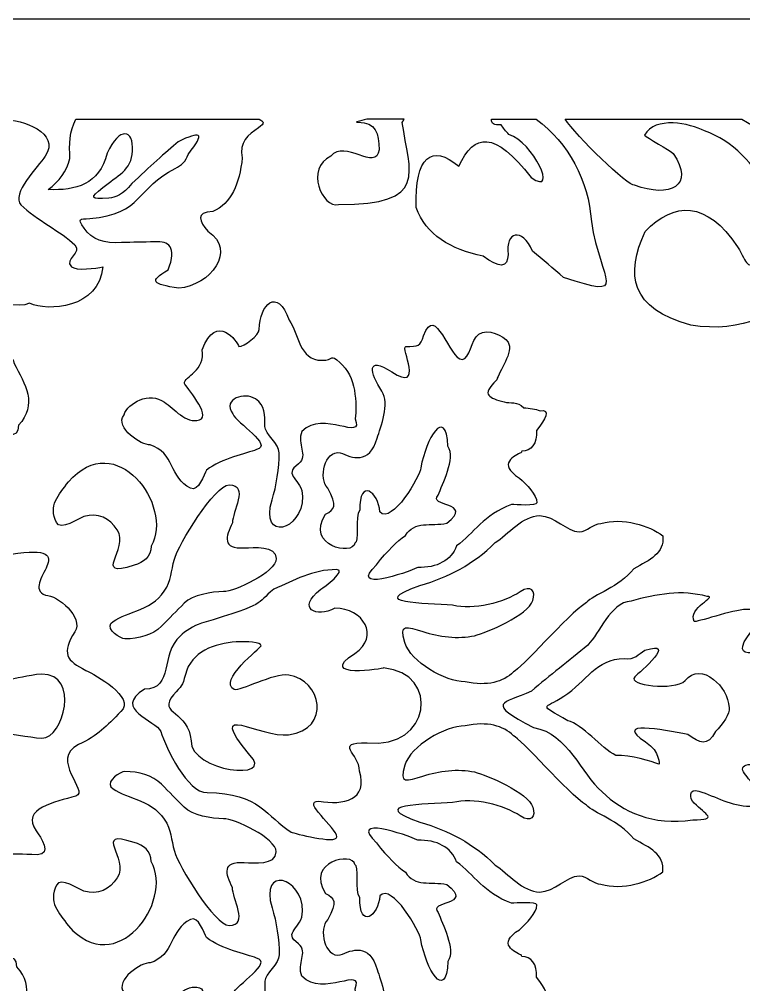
# Model space of a CAD drawing. Header units: centimetres. Extents: x -16.1 to -1.5, y -3 to 9.
# Drawn here: x -13.354 to -11.02, y 5.889 to 9.001 of the extents above; entities that cross this region are included whole.
import ezdxf

# ---------------------------------------------------------------- set-up
doc = ezdxf.new("R2010")
doc.units = ezdxf.units.CM
doc.header["$MEASUREMENT"] = 0
doc.layers.add('layer 1', color=7, linetype='Continuous')

msp = doc.modelspace()

# ---------------------------------------------------------------- linework, layer by layer
at = {"layer": 'layer 1', "color": 250}
for points, knots in [([(-16.12548, 8.7486), (-16.12548, 8.7486), (-16.12548, 9.00077), (-16.12548, 9.00077), (-16.12548, 9.00077), (-16.12548, 9.00077), (-8.94455, 9.00077), (-8.94455, 9.00077), (-8.94455, 9.00077), (-8.94455, 9.00077), (-8.94455, -3.03333), (-8.94455, -3.03333), (-8.94455, -3.03333), (-8.94455, -3.03333), (-16.12548, -3.03333), (-16.12548, -3.03333), (-16.12548, -3.03333), (-16.12548, -3.03333), (-16.12548, 8.7486), (-16.12548, 8.7486)], [0, 0, 0, 0, 0.1666667, 0.1666667, 0.1666667, 0.1666667, 0.3333333, 0.3333333, 0.3333333, 0.3333333, 0.5, 0.5, 0.5, 0.5, 0.6666667, 0.6666667, 0.6666667, 0.6666667, 1, 1, 1, 1]), ([(-11.59547, 8.67889), (-11.56262, 8.62798), (-11.39117, 8.46104), (-11.37156, 8.46609), (-11.37156, 8.46609), (-11.25791, 8.42324), (-11.17491, 8.46488), (-11.24755, 8.56863), (-11.24755, 8.56863), (-11.25739, 8.57802), (-11.3325, 8.61993), (-11.34, 8.62784), (-11.34, 8.62784), (-11.30425, 8.68905), (-11.19401, 8.66565), (-11.14595, 8.64097), (-11.14595, 8.64097), (-11.05241, 8.60816), (-10.98878, 8.53416), (-10.93517, 8.44634), (-10.93517, 8.44634), (-10.874, 8.34543), (-10.88002, 8.27554), (-10.95282, 8.22966), (-10.95282, 8.22966), (-11.01837, 8.18835), (-11.00448, 8.21455), (-11.03962, 8.26748), (-11.03962, 8.26748), (-11.13883, 8.41696), (-11.24446, 8.41338), (-11.33732, 8.31687), (-11.33732, 8.31687), (-11.40138, 8.1784), (-11.38464, 8.0669), (-11.1901, 8.01475), (-11.1901, 8.01475), (-11.02554, 7.98958), (-10.90106, 8.04473), (-10.81309, 8.17301), (-10.81309, 8.17301), (-10.70846, 8.40253), (-10.82093, 8.56627), (-11.0261, 8.67889), (-11.0261, 8.67889), (-11.0261, 8.67889), (-11.59547, 8.67889), (-11.59547, 8.67889)], [0, 0, 0, 0, 0.0769231, 0.0769231, 0.0769231, 0.0769231, 0.1538462, 0.1538462, 0.1538462, 0.1538462, 0.2307692, 0.2307692, 0.2307692, 0.2307692, 0.3076923, 0.3076923, 0.3076923, 0.3076923, 0.3846154, 0.3846154, 0.3846154, 0.3846154, 0.4615385, 0.4615385, 0.4615385, 0.4615385, 0.5384615, 0.5384615, 0.5384615, 0.5384615, 0.6153846, 0.6153846, 0.6153846, 0.6153846, 0.6923077, 0.6923077, 0.6923077, 0.6923077, 0.7692308, 0.7692308, 0.7692308, 0.7692308, 0.8461538, 0.8461538, 0.8461538, 0.8461538, 1, 1, 1, 1]), ([(-13.08563, 8.20346), (-13.10525, 8.19784), (-13.17253, 8.18942), (-13.18654, 8.20346), (-13.18654, 8.20346), (-13.21177, 8.22873), (-13.1501, 8.24839), (-13.17533, 8.27365), (-13.17533, 8.27365), (-13.21737, 8.31576), (-13.30146, 8.35507), (-13.34911, 8.4028), (-13.34911, 8.4028), (-13.38275, 8.43649), (-13.29305, 8.52634), (-13.27063, 8.56003), (-13.27063, 8.56003), (-13.22018, 8.63583), (-13.34631, 8.67795), (-13.40517, 8.67795), (-13.40517, 8.67795), (-13.47967, 8.67196), (-13.46329, 8.60102), (-13.56214, 8.61899), (-13.56214, 8.61899), (-13.64904, 8.60574), (-13.61819, 8.47452), (-13.70789, 8.57687), (-13.70789, 8.57687), (-13.79236, 8.64613), (-13.78556, 8.58405), (-13.82842, 8.52914), (-13.82842, 8.52914), (-13.91812, 8.4393), (-14.10311, 8.48703), (-14.1928, 8.3298), (-14.1928, 8.3298), (-14.20962, 8.27365), (-14.24046, 8.23434), (-14.24046, 8.16977), (-14.24046, 8.16977), (-14.27246, 8.08506), (-14.21974, 8.11536), (-14.14737, 8.18134), (-14.14737, 8.18134), (-14.04967, 8.29322), (-13.8283, 8.39758), (-13.65744, 8.38315), (-13.65744, 8.38315), (-13.60699, 8.3663), (-13.47244, 8.33823), (-13.5229, 8.32138), (-13.5229, 8.32138), (-13.4948, 8.27567), (-13.66205, 8.28597), (-13.77516, 8.26523), (-13.77516, 8.26523), (-13.97418, 8.20065), (-14.17038, 8.13607), (-14.24326, 7.91147), (-14.24326, 7.91147), (-14.34105, 7.80923), (-14.15752, 7.85114), (-14.11432, 7.75143), (-14.11432, 7.75143), (-14.07903, 7.71283), (-14.04117, 7.59071), (-14.04145, 7.54647), (-14.04145, 7.54647), (-14.01819, 7.52057), (-13.98837, 7.65962), (-13.9041, 7.64474), (-13.9041, 7.64474), (-13.86206, 7.64474), (-13.86486, 7.5942), (-13.84244, 7.58859), (-13.84244, 7.58859), (-13.85037, 7.60848), (-13.67286, 7.61737), (-13.75554, 7.5549), (-13.75554, 7.5549), (-13.82562, 7.5212), (-13.74153, 7.46224), (-13.68547, 7.49874), (-13.68547, 7.49874), (-13.63235, 7.5212), (-13.62915, 7.61666), (-13.67706, 7.65036), (-13.67706, 7.65036), (-13.71476, 7.79508), (-13.52959, 7.68296), (-13.54532, 7.6672), (-13.54532, 7.6672), (-13.54532, 7.62789), (-13.5257, 7.58859), (-13.47805, 7.58859), (-13.47805, 7.58859), (-13.40237, 7.58859), (-13.47244, 7.64474), (-13.43881, 7.66158), (-13.43881, 7.66158), (-13.40798, 7.67563), (-13.35472, 7.63913), (-13.35752, 7.69247), (-13.35752, 7.69247), (-13.29404, 7.75892), (-13.33589, 7.82537), (-13.37154, 7.89181), (-13.37154, 7.89181), (-13.37546, 7.93617), (-13.45637, 7.88582), (-13.46964, 7.86093), (-13.46964, 7.86093), (-13.68573, 7.86093), (-13.50594, 7.90866), (-13.53131, 8.03781), (-13.53131, 8.03781), (-13.54532, 8.08554), (-13.57335, 8.108), (-13.60979, 8.12484), (-13.60979, 8.12484), (-13.68827, 8.16416), (-13.74713, 8.22873), (-13.6154, 8.22873), (-13.6154, 8.22873), (-13.61706, 8.19218), (-13.39423, 8.04617), (-13.32108, 8.08554), (-13.32108, 8.08554), (-13.26454, 8.05845), (-13.09584, 8.06791), (-13.08563, 8.20346)], [0, 0, 0, 0, 0.0294118, 0.0294118, 0.0294118, 0.0294118, 0.0588235, 0.0588235, 0.0588235, 0.0588235, 0.0882353, 0.0882353, 0.0882353, 0.0882353, 0.1176471, 0.1176471, 0.1176471, 0.1176471, 0.1470588, 0.1470588, 0.1470588, 0.1470588, 0.1764706, 0.1764706, 0.1764706, 0.1764706, 0.2058824, 0.2058824, 0.2058824, 0.2058824, 0.2352941, 0.2352941, 0.2352941, 0.2352941, 0.2647059, 0.2647059, 0.2647059, 0.2647059, 0.2941176, 0.2941176, 0.2941176, 0.2941176, 0.3235294, 0.3235294, 0.3235294, 0.3235294, 0.3529412, 0.3529412, 0.3529412, 0.3529412, 0.3823529, 0.3823529, 0.3823529, 0.3823529, 0.4117647, 0.4117647, 0.4117647, 0.4117647, 0.4411765, 0.4411765, 0.4411765, 0.4411765, 0.4705882, 0.4705882, 0.4705882, 0.4705882, 0.5, 0.5, 0.5, 0.5, 0.5294118, 0.5294118, 0.5294118, 0.5294118, 0.5588235, 0.5588235, 0.5588235, 0.5588235, 0.5882353, 0.5882353, 0.5882353, 0.5882353, 0.6176471, 0.6176471, 0.6176471, 0.6176471, 0.6470588, 0.6470588, 0.6470588, 0.6470588, 0.6764706, 0.6764706, 0.6764706, 0.6764706, 0.7058824, 0.7058824, 0.7058824, 0.7058824, 0.7352941, 0.7352941, 0.7352941, 0.7352941, 0.7647059, 0.7647059, 0.7647059, 0.7647059, 0.7941176, 0.7941176, 0.7941176, 0.7941176, 0.8235294, 0.8235294, 0.8235294, 0.8235294, 0.8529412, 0.8529412, 0.8529412, 0.8529412, 0.8823529, 0.8823529, 0.8823529, 0.8823529, 0.9117647, 0.9117647, 0.9117647, 0.9117647, 0.9411765, 0.9411765, 0.9411765, 0.9411765, 1, 1, 1, 1]), ([(-13.17181, 8.67889), (-13.19315, 8.64046), (-13.19417, 8.59668), (-13.19115, 8.55184), (-13.19115, 8.55184), (-13.20089, 8.51159), (-13.22606, 8.47905), (-13.26179, 8.45181), (-13.26179, 8.45181), (-13.17122, 8.4485), (-13.09732, 8.468), (-13.07179, 8.56892), (-13.07179, 8.56892), (-13.03069, 8.65676), (-12.98611, 8.64617), (-12.98928, 8.57672), (-12.98928, 8.57672), (-12.99215, 8.51354), (-13.03953, 8.49664), (-13.08557, 8.45867), (-13.08557, 8.45867), (-13.1268, 8.42466), (-13.12817, 8.4205), (-13.06602, 8.42436), (-13.06602, 8.42436), (-13.04432, 8.42571), (-13.02046, 8.43582), (-12.99141, 8.47132), (-12.99141, 8.47132), (-12.93586, 8.52449), (-12.88275, 8.57243), (-12.84211, 8.60632), (-12.84211, 8.60632), (-12.77299, 8.63969), (-12.75106, 8.64018), (-12.81054, 8.5653), (-12.81054, 8.5653), (-12.81746, 8.54394), (-12.83198, 8.52942), (-12.85173, 8.51983), (-12.85173, 8.51983), (-12.97664, 8.45915), (-12.95539, 8.37301), (-13.12759, 8.35844), (-13.12759, 8.35844), (-13.16036, 8.35567), (-13.16847, 8.36216), (-13.14561, 8.32718), (-13.14561, 8.32718), (-13.12146, 8.2902), (-13.07983, 8.27697), (-13.02551, 8.28101), (-13.02551, 8.28101), (-12.98978, 8.28183), (-12.95406, 8.28264), (-12.91833, 8.28345), (-12.91833, 8.28345), (-12.87114, 8.28748), (-12.84721, 8.26713), (-12.87449, 8.19317), (-12.87449, 8.19317), (-12.93757, 8.1561), (-12.92619, 8.14741), (-12.84038, 8.13405), (-12.84038, 8.13405), (-12.73987, 8.14232), (-12.65112, 8.2562), (-12.74665, 8.31761), (-12.74665, 8.31761), (-12.77363, 8.35024), (-12.78872, 8.37905), (-12.73077, 8.38105), (-12.73077, 8.38105), (-12.6708, 8.40667), (-12.64497, 8.47104), (-12.63577, 8.55428), (-12.63577, 8.55428), (-12.64687, 8.60383), (-12.61667, 8.62854), (-12.58349, 8.65147), (-12.58349, 8.65147), (-12.56228, 8.66614), (-12.56603, 8.6704), (-12.58164, 8.67889), (-12.58164, 8.67889), (-12.58164, 8.67889), (-13.17181, 8.67889), (-13.17181, 8.67889)], [0, 0, 0, 0, 0.0434783, 0.0434783, 0.0434783, 0.0434783, 0.0869565, 0.0869565, 0.0869565, 0.0869565, 0.1304348, 0.1304348, 0.1304348, 0.1304348, 0.173913, 0.173913, 0.173913, 0.173913, 0.2173913, 0.2173913, 0.2173913, 0.2173913, 0.2608696, 0.2608696, 0.2608696, 0.2608696, 0.3043478, 0.3043478, 0.3043478, 0.3043478, 0.3478261, 0.3478261, 0.3478261, 0.3478261, 0.3913043, 0.3913043, 0.3913043, 0.3913043, 0.4347826, 0.4347826, 0.4347826, 0.4347826, 0.4782609, 0.4782609, 0.4782609, 0.4782609, 0.5217391, 0.5217391, 0.5217391, 0.5217391, 0.5652174, 0.5652174, 0.5652174, 0.5652174, 0.6086957, 0.6086957, 0.6086957, 0.6086957, 0.6521739, 0.6521739, 0.6521739, 0.6521739, 0.6956522, 0.6956522, 0.6956522, 0.6956522, 0.7391304, 0.7391304, 0.7391304, 0.7391304, 0.7826087, 0.7826087, 0.7826087, 0.7826087, 0.826087, 0.826087, 0.826087, 0.826087, 0.8695652, 0.8695652, 0.8695652, 0.8695652, 0.9130435, 0.9130435, 0.9130435, 0.9130435, 1, 1, 1, 1]), ([(-12.11399, 8.67889), (-12.11601, 8.67538), (-12.11813, 8.67192), (-12.12038, 8.6685), (-12.12038, 8.6685), (-12.09692, 8.50576), (-12.0316, 8.40349), (-12.32554, 8.40356), (-12.32554, 8.40356), (-12.37806, 8.39099), (-12.43364, 8.52153), (-12.35027, 8.55926), (-12.35027, 8.55926), (-12.30649, 8.61503), (-12.20384, 8.50827), (-12.19483, 8.5805), (-12.19483, 8.5805), (-12.19483, 8.63357), (-12.20543, 8.66896), (-12.26195, 8.66896), (-12.26195, 8.66896), (-12.27686, 8.66896), (-12.25831, 8.67127), (-12.23457, 8.67889), (-12.23457, 8.67889), (-12.23457, 8.67889), (-12.11399, 8.67889), (-12.11399, 8.67889)], [0, 0, 0, 0, 0.125, 0.125, 0.125, 0.125, 0.25, 0.25, 0.25, 0.25, 0.375, 0.375, 0.375, 0.375, 0.5, 0.5, 0.5, 0.5, 0.625, 0.625, 0.625, 0.625, 0.75, 0.75, 0.75, 0.75, 1, 1, 1, 1]), ([(-11.83216, 8.67889), (-11.83439, 8.66474), (-11.82417, 8.65864), (-11.80148, 8.6606), (-11.80148, 8.6606), (-11.79514, 8.65138), (-11.7868, 8.64085), (-11.77641, 8.62902), (-11.77641, 8.62902), (-11.69981, 8.60809), (-11.61401, 8.42831), (-11.70422, 8.49063), (-11.70422, 8.49063), (-11.82504, 8.64279), (-11.88721, 8.63467), (-11.93759, 8.52701), (-11.93759, 8.52701), (-12.02471, 8.59991), (-12.08087, 8.55909), (-12.07513, 8.39463), (-12.07513, 8.39463), (-12.04363, 8.30543), (-11.96495, 8.25938), (-11.8598, 8.23754), (-11.8598, 8.23754), (-11.80721, 8.1975), (-11.78024, 8.19917), (-11.7789, 8.24252), (-11.7789, 8.24252), (-11.78833, 8.31749), (-11.73399, 8.33036), (-11.70048, 8.25375), (-11.70048, 8.25375), (-11.66646, 8.22549), (-11.63405, 8.19722), (-11.60003, 8.16896), (-11.60003, 8.16896), (-11.38371, 8.09723), (-11.48089, 8.15114), (-11.5107, 8.34917), (-11.5107, 8.34917), (-11.51982, 8.4817), (-11.58398, 8.60113), (-11.68819, 8.67889), (-11.68819, 8.67889), (-11.68819, 8.67889), (-11.83216, 8.67889), (-11.83216, 8.67889)], [0, 0, 0, 0, 0.0769231, 0.0769231, 0.0769231, 0.0769231, 0.1538462, 0.1538462, 0.1538462, 0.1538462, 0.2307692, 0.2307692, 0.2307692, 0.2307692, 0.3076923, 0.3076923, 0.3076923, 0.3076923, 0.3846154, 0.3846154, 0.3846154, 0.3846154, 0.4615385, 0.4615385, 0.4615385, 0.4615385, 0.5384615, 0.5384615, 0.5384615, 0.5384615, 0.6153846, 0.6153846, 0.6153846, 0.6153846, 0.6923077, 0.6923077, 0.6923077, 0.6923077, 0.7692308, 0.7692308, 0.7692308, 0.7692308, 0.8461538, 0.8461538, 0.8461538, 0.8461538, 1, 1, 1, 1]), ([(-12.44339, 7.67235), (-12.37424, 7.74237), (-12.24331, 7.6376), (-12.27184, 7.71323), (-12.27184, 7.71323), (-12.26666, 7.75849), (-12.26768, 7.85215), (-12.32188, 7.89454), (-12.32188, 7.89454), (-12.35225, 7.92476), (-12.33975, 7.90165), (-12.37906, 7.90165), (-12.37906, 7.90165), (-12.45233, 7.90165), (-12.45411, 7.98698), (-12.48449, 8.03142), (-12.48449, 8.03142), (-12.52201, 8.13829), (-12.58099, 8.08206), (-12.58099, 8.0012), (-12.58099, 8.0012), (-12.58099, 7.98165), (-12.63103, 7.9461), (-12.64711, 7.9461), (-12.64711, 7.9461), (-12.65086, 7.95969), (-12.71825, 8.05956), (-12.76505, 7.93543), (-12.76505, 7.93543), (-12.75242, 7.86817), (-12.82455, 7.84899), (-12.82224, 7.827), (-12.82224, 7.827), (-12.82045, 7.81988), (-12.73289, 7.72212), (-12.77399, 7.70967), (-12.77399, 7.70967), (-12.81688, 7.69545), (-12.85619, 7.747), (-12.88657, 7.76656), (-12.88657, 7.76656), (-12.93482, 7.80166), (-13.0051, 7.76463), (-13.01702, 7.72567), (-13.01702, 7.72567), (-13.04935, 7.68415), (-12.95796, 7.62568), (-12.93303, 7.62968), (-12.93303, 7.62968), (-12.8544, 7.60479), (-12.87048, 7.52302), (-12.80258, 7.48925), (-12.80258, 7.48925), (-12.77578, 7.4768), (-12.75969, 7.53369), (-12.75076, 7.54791), (-12.75076, 7.54791), (-12.70286, 7.58525), (-12.62161, 7.60125), (-12.58993, 7.61369), (-12.58993, 7.61369), (-12.53456, 7.62907), (-12.65428, 7.69899), (-12.66677, 7.72923), (-12.66677, 7.72923), (-12.70072, 7.779), (-12.62745, 7.80033), (-12.5935, 7.77722), (-12.5935, 7.77722), (-12.56133, 7.75589), (-12.56312, 7.72567), (-12.56312, 7.68835), (-12.56312, 7.68835), (-12.56312, 7.66523), (-12.51666, 7.63146), (-12.51666, 7.60302), (-12.51666, 7.60302), (-12.51666, 7.5568), (-12.52559, 7.49459), (-12.53989, 7.45192), (-12.53989, 7.45192), (-12.58099, 7.3156), (-12.4416, 7.35058), (-12.4416, 7.46259), (-12.4416, 7.46259), (-12.4416, 7.51947), (-12.50951, 7.53014), (-12.45411, 7.56747), (-12.45411, 7.56747), (-12.42198, 7.5977), (-12.46192, 7.6303), (-12.44339, 7.67235)], [0, 0, 0, 0, 0.0416667, 0.0416667, 0.0416667, 0.0416667, 0.0833333, 0.0833333, 0.0833333, 0.0833333, 0.125, 0.125, 0.125, 0.125, 0.1666667, 0.1666667, 0.1666667, 0.1666667, 0.2083333, 0.2083333, 0.2083333, 0.2083333, 0.25, 0.25, 0.25, 0.25, 0.2916667, 0.2916667, 0.2916667, 0.2916667, 0.3333333, 0.3333333, 0.3333333, 0.3333333, 0.375, 0.375, 0.375, 0.375, 0.4166667, 0.4166667, 0.4166667, 0.4166667, 0.4583333, 0.4583333, 0.4583333, 0.4583333, 0.5, 0.5, 0.5, 0.5, 0.5416667, 0.5416667, 0.5416667, 0.5416667, 0.5833333, 0.5833333, 0.5833333, 0.5833333, 0.625, 0.625, 0.625, 0.625, 0.6666667, 0.6666667, 0.6666667, 0.6666667, 0.7083333, 0.7083333, 0.7083333, 0.7083333, 0.75, 0.75, 0.75, 0.75, 0.7916667, 0.7916667, 0.7916667, 0.7916667, 0.8333333, 0.8333333, 0.8333333, 0.8333333, 0.875, 0.875, 0.875, 0.875, 0.9166667, 0.9166667, 0.9166667, 0.9166667, 1, 1, 1, 1]), ([(-11.7424, 7.52231), (-11.81678, 7.56811), (-11.75631, 7.59528), (-11.73717, 7.60391), (-11.73717, 7.60391), (-11.73633, 7.60558), (-11.73645, 7.60907), (-11.73446, 7.60903), (-11.73446, 7.60903), (-11.70461, 7.60844), (-11.68525, 7.6328), (-11.68717, 7.67581), (-11.68717, 7.67581), (-11.65936, 7.71277), (-11.63899, 7.74367), (-11.67608, 7.73933), (-11.67608, 7.73933), (-11.6909, 7.74423), (-11.70942, 7.74687), (-11.72874, 7.74884), (-11.72874, 7.74884), (-11.74925, 7.77054), (-11.77196, 7.76179), (-11.79175, 7.76751), (-11.79175, 7.76751), (-11.83863, 7.78103), (-11.8692, 7.78762), (-11.81571, 7.83829), (-11.81571, 7.83829), (-11.80873, 7.86434), (-11.75986, 7.93032), (-11.77906, 7.95984), (-11.77906, 7.95984), (-11.79476, 7.9824), (-11.84364, 8.00497), (-11.87331, 7.98588), (-11.87331, 7.98588), (-11.89949, 7.96851), (-11.90123, 7.90427), (-11.92742, 7.90427), (-11.92742, 7.90427), (-11.96756, 7.90427), (-12.01468, 8.09004), (-12.05134, 7.98067), (-12.05134, 7.98067), (-12.06181, 7.94768), (-12.06879, 7.94594), (-12.10894, 7.94594), (-12.10894, 7.94594), (-12.12639, 7.94594), (-12.04785, 7.79489), (-12.15432, 7.86434), (-12.15432, 7.86434), (-12.23635, 7.91816), (-12.22588, 7.8626), (-12.18573, 7.80183), (-12.18573, 7.80183), (-12.15955, 7.76191), (-12.18922, 7.68725), (-12.20144, 7.65078), (-12.20144, 7.65078), (-12.22646, 7.5634), (-12.28231, 7.58771), (-12.32013, 7.60391), (-12.32013, 7.60391), (-12.37133, 7.61316), (-12.39052, 7.51941), (-12.36027, 7.48932), (-12.36027, 7.48932), (-12.32836, 7.43225), (-12.33781, 7.42048), (-12.36725, 7.40598), (-12.36725, 7.40598), (-12.43293, 7.30124), (-12.27881, 7.27108), (-12.273, 7.31222), (-12.273, 7.31222), (-12.25729, 7.31222), (-12.27475, 7.40077), (-12.25729, 7.41813), (-12.25729, 7.41813), (-12.25953, 7.52365), (-12.19578, 7.47793), (-12.19272, 7.41292), (-12.19272, 7.41292), (-12.15316, 7.37114), (-12.06266, 7.52879), (-12.06006, 7.5553), (-12.06006, 7.5553), (-12.04453, 7.64919), (-11.98053, 7.75614), (-11.9728, 7.62474), (-11.9728, 7.62474), (-11.94661, 7.58481), (-11.99199, 7.50321), (-12.00421, 7.46675), (-12.00421, 7.46675), (-12.04217, 7.42944), (-11.88595, 7.44681), (-11.97629, 7.37646), (-11.97629, 7.37646), (-12.02803, 7.36624), (-12.08193, 7.38505), (-12.10992, 7.33748), (-12.10992, 7.33748), (-12.13732, 7.31772), (-12.16678, 7.28874), (-12.20319, 7.24278), (-12.20319, 7.24278), (-12.29641, 7.15204), (-12.10732, 7.2157), (-12.07054, 7.23409), (-12.07054, 7.23409), (-12.00877, 7.23226), (-11.96226, 7.25661), (-11.94487, 7.30355), (-11.94487, 7.30355), (-11.88902, 7.34492), (-11.8576, 7.40337), (-11.76859, 7.43723), (-11.76859, 7.43723), (-11.75462, 7.43723), (-11.68655, 7.43029), (-11.68655, 7.44244), (-11.68655, 7.44244), (-11.68655, 7.46848), (-11.71972, 7.50148), (-11.7424, 7.52231)], [0, 0, 0, 0, 0.030303, 0.030303, 0.030303, 0.030303, 0.0606061, 0.0606061, 0.0606061, 0.0606061, 0.0909091, 0.0909091, 0.0909091, 0.0909091, 0.1212121, 0.1212121, 0.1212121, 0.1212121, 0.1515152, 0.1515152, 0.1515152, 0.1515152, 0.1818182, 0.1818182, 0.1818182, 0.1818182, 0.2121212, 0.2121212, 0.2121212, 0.2121212, 0.2424242, 0.2424242, 0.2424242, 0.2424242, 0.2727273, 0.2727273, 0.2727273, 0.2727273, 0.3030303, 0.3030303, 0.3030303, 0.3030303, 0.3333333, 0.3333333, 0.3333333, 0.3333333, 0.3636364, 0.3636364, 0.3636364, 0.3636364, 0.3939394, 0.3939394, 0.3939394, 0.3939394, 0.4242424, 0.4242424, 0.4242424, 0.4242424, 0.4545455, 0.4545455, 0.4545455, 0.4545455, 0.4848485, 0.4848485, 0.4848485, 0.4848485, 0.5151515, 0.5151515, 0.5151515, 0.5151515, 0.5454545, 0.5454545, 0.5454545, 0.5454545, 0.5757576, 0.5757576, 0.5757576, 0.5757576, 0.6060606, 0.6060606, 0.6060606, 0.6060606, 0.6363636, 0.6363636, 0.6363636, 0.6363636, 0.6666667, 0.6666667, 0.6666667, 0.6666667, 0.6969697, 0.6969697, 0.6969697, 0.6969697, 0.7272727, 0.7272727, 0.7272727, 0.7272727, 0.7575758, 0.7575758, 0.7575758, 0.7575758, 0.7878788, 0.7878788, 0.7878788, 0.7878788, 0.8181818, 0.8181818, 0.8181818, 0.8181818, 0.8484848, 0.8484848, 0.8484848, 0.8484848, 0.8787879, 0.8787879, 0.8787879, 0.8787879, 0.9090909, 0.9090909, 0.9090909, 0.9090909, 0.9393939, 0.9393939, 0.9393939, 0.9393939, 1, 1, 1, 1]), ([(-12.98468, 7.24085), (-12.9546, 7.25015), (-12.92904, 7.26746), (-12.92904, 7.3028), (-12.92904, 7.3028), (-12.8563, 7.4327), (-13.04178, 7.68644), (-13.19636, 7.51026), (-13.19636, 7.51026), (-13.2272, 7.46498), (-13.26245, 7.43429), (-13.23455, 7.37877), (-13.23455, 7.37877), (-13.22133, 7.35101), (-13.16404, 7.39192), (-13.14642, 7.39776), (-13.14642, 7.39776), (-13.10089, 7.41237), (-13.0627, 7.39192), (-13.0392, 7.3554), (-13.0392, 7.3554), (-12.99664, 7.2919), (-13.12349, 7.19796), (-12.98468, 7.24085)], [0, 0, 0, 0, 0.1428571, 0.1428571, 0.1428571, 0.1428571, 0.2857143, 0.2857143, 0.2857143, 0.2857143, 0.4285714, 0.4285714, 0.4285714, 0.4285714, 0.5714286, 0.5714286, 0.5714286, 0.5714286, 0.7142857, 0.7142857, 0.7142857, 0.7142857, 1, 1, 1, 1]), ([(-12.52648, 7.26295), (-12.52648, 7.30681), (-12.59814, 7.29722), (-12.62984, 7.29722), (-12.62984, 7.29722), (-12.70061, 7.29263), (-12.69049, 7.33285), (-12.66705, 7.3781), (-12.66705, 7.3781), (-12.66981, 7.41101), (-12.61193, 7.50012), (-12.67808, 7.50012), (-12.67808, 7.50012), (-12.72347, 7.50012), (-12.84234, 7.30789), (-12.85449, 7.2602), (-12.85449, 7.2602), (-12.86689, 7.22182), (-12.86138, 7.19303), (-12.88756, 7.15738), (-12.88756, 7.15738), (-12.92891, 7.09144), (-13.02263, 7.08948), (-13.05984, 7.05319), (-13.05984, 7.05319), (-13.07224, 7.034), (-13.02952, 7.00384), (-13.01436, 7.00384), (-13.01436, 7.00384), (-12.96888, 7.00384), (-12.92616, 7.0148), (-12.89584, 7.04497), (-12.89584, 7.04497), (-12.87148, 7.06965), (-12.84714, 7.09432), (-12.82279, 7.119), (-12.82279, 7.119), (-12.7966, 7.14505), (-12.73458, 7.15601), (-12.696, 7.15601), (-12.696, 7.15601), (-12.66136, 7.15601), (-12.52648, 7.21798), (-12.52648, 7.26295)], [0, 0, 0, 0, 0.0833333, 0.0833333, 0.0833333, 0.0833333, 0.1666667, 0.1666667, 0.1666667, 0.1666667, 0.25, 0.25, 0.25, 0.25, 0.3333333, 0.3333333, 0.3333333, 0.3333333, 0.4166667, 0.4166667, 0.4166667, 0.4166667, 0.5, 0.5, 0.5, 0.5, 0.5833333, 0.5833333, 0.5833333, 0.5833333, 0.6666667, 0.6666667, 0.6666667, 0.6666667, 0.75, 0.75, 0.75, 0.75, 0.8333333, 0.8333333, 0.8333333, 0.8333333, 1, 1, 1, 1]), ([(-13.28164, 6.68326), (-13.37204, 6.69105), (-13.51385, 6.73621), (-13.5903, 6.65742), (-13.5903, 6.65742), (-13.58338, 6.64413), (-13.56703, 6.62781), (-13.54869, 6.61125), (-13.54869, 6.61125), (-13.47498, 6.62352), (-13.41647, 6.52391), (-13.5314, 6.52982), (-13.5314, 6.52982), (-13.55517, 6.52982), (-13.64379, 6.59486), (-13.66756, 6.54756), (-13.66756, 6.54756), (-13.68242, 6.51504), (-13.64189, 6.45001), (-13.7043, 6.45001), (-13.7043, 6.45001), (-13.73699, 6.45001), (-13.81128, 6.48252), (-13.81128, 6.45296), (-13.81128, 6.45296), (-13.81128, 6.3702), (-13.70727, 6.24012), (-13.64486, 6.19873), (-13.64486, 6.19873), (-13.59434, 6.16621), (-13.43981, 6.15439), (-13.43981, 6.23421), (-13.43981, 6.23421), (-13.43981, 6.3288), (-13.38929, 6.30811), (-13.29716, 6.30811), (-13.29716, 6.30811), (-13.24664, 6.30811), (-13.28527, 6.36428), (-13.30013, 6.38497), (-13.30013, 6.38497), (-13.35065, 6.45888), (-13.23772, 6.47661), (-13.17234, 6.49731), (-13.17234, 6.49731), (-13.12777, 6.51209), (-13.25853, 6.61556), (-13.16343, 6.66285), (-13.16343, 6.66285), (-13.10102, 6.69242), (-13.07427, 6.72198), (-13.02672, 6.76928), (-13.02672, 6.76928), (-12.97917, 6.81658), (-13.10993, 6.88752), (-13.13965, 6.9023), (-13.13965, 6.9023), (-13.20206, 6.93187), (-13.21989, 6.95847), (-13.17532, 7.02646), (-13.17532, 7.02646), (-13.1456, 7.07377), (-13.23178, 7.14471), (-13.27041, 7.14471), (-13.27041, 7.14471), (-13.35656, 7.1777), (-13.13465, 7.31597), (-13.38037, 7.27639), (-13.38037, 7.27639), (-13.42792, 7.27639), (-13.45764, 7.20975), (-13.43981, 7.29843), (-13.43981, 7.29843), (-13.40225, 7.42725), (-13.477, 7.42178), (-13.58245, 7.39599), (-13.58245, 7.39599), (-13.64486, 7.39599), (-13.74888, 7.32208), (-13.76671, 7.26888), (-13.76671, 7.26888), (-13.77265, 7.24522), (-13.82239, 7.11137), (-13.79564, 7.09955), (-13.79564, 7.09955), (-13.80005, 7.1139), (-13.63978, 7.17165), (-13.67161, 7.07672), (-13.67161, 7.07672), (-13.68946, 7.04184), (-13.68675, 7.0013), (-13.62732, 7.00606), (-13.62732, 7.00606), (-13.5768, 7.02971), (-13.573, 7.06649), (-13.49871, 7.08423), (-13.49871, 7.08423), (-13.44646, 7.07798), (-13.43989, 7.00324), (-13.4725, 7.00577), (-13.4725, 7.00577), (-13.4725, 6.98507), (-13.65539, 6.93376), (-13.5484, 6.89828), (-13.5484, 6.89828), (-13.41269, 6.84468), (-13.37596, 6.88224), (-13.2823, 6.89048), (-13.2823, 6.89048), (-13.15748, 6.89048), (-13.2118, 6.68326), (-13.28164, 6.68326)], [0, 0, 0, 0, 0.0344828, 0.0344828, 0.0344828, 0.0344828, 0.0689655, 0.0689655, 0.0689655, 0.0689655, 0.1034483, 0.1034483, 0.1034483, 0.1034483, 0.137931, 0.137931, 0.137931, 0.137931, 0.1724138, 0.1724138, 0.1724138, 0.1724138, 0.2068966, 0.2068966, 0.2068966, 0.2068966, 0.2413793, 0.2413793, 0.2413793, 0.2413793, 0.2758621, 0.2758621, 0.2758621, 0.2758621, 0.3103448, 0.3103448, 0.3103448, 0.3103448, 0.3448276, 0.3448276, 0.3448276, 0.3448276, 0.3793103, 0.3793103, 0.3793103, 0.3793103, 0.4137931, 0.4137931, 0.4137931, 0.4137931, 0.4482759, 0.4482759, 0.4482759, 0.4482759, 0.4827586, 0.4827586, 0.4827586, 0.4827586, 0.5172414, 0.5172414, 0.5172414, 0.5172414, 0.5517241, 0.5517241, 0.5517241, 0.5517241, 0.5862069, 0.5862069, 0.5862069, 0.5862069, 0.6206897, 0.6206897, 0.6206897, 0.6206897, 0.6551724, 0.6551724, 0.6551724, 0.6551724, 0.6896552, 0.6896552, 0.6896552, 0.6896552, 0.7241379, 0.7241379, 0.7241379, 0.7241379, 0.7586207, 0.7586207, 0.7586207, 0.7586207, 0.7931034, 0.7931034, 0.7931034, 0.7931034, 0.8275862, 0.8275862, 0.8275862, 0.8275862, 0.862069, 0.862069, 0.862069, 0.862069, 0.8965517, 0.8965517, 0.8965517, 0.8965517, 0.9310345, 0.9310345, 0.9310345, 0.9310345, 1, 1, 1, 1]), ([(-11.28034, 7.33589), (-11.324, 7.36943), (-11.41012, 7.39559), (-11.47989, 7.37592), (-11.47989, 7.37592), (-11.50504, 7.37592), (-11.52349, 7.34923), (-11.55032, 7.34923), (-11.55032, 7.34923), (-11.58888, 7.34923), (-11.62913, 7.40094), (-11.67776, 7.40094), (-11.67776, 7.40094), (-11.73142, 7.40094), (-11.78004, 7.3409), (-11.82029, 7.3142), (-11.82029, 7.3142), (-11.89403, 7.24268), (-11.96782, 7.20406), (-12.06343, 7.17576), (-12.06343, 7.17576), (-12.23883, 7.11393), (-12.04755, 7.12068), (-11.95779, 7.11238), (-11.95779, 7.11238), (-11.89071, 7.09569), (-11.79178, 7.12072), (-11.7398, 7.15574), (-11.7398, 7.15574), (-11.70459, 7.17909), (-11.68949, 7.15741), (-11.69956, 7.12739), (-11.69956, 7.12739), (-11.71465, 7.08068), (-11.84712, 7.02397), (-11.88736, 7.01396), (-11.88736, 7.01396), (-11.93934, 7.00228), (-12.00306, 7.01063), (-12.05337, 7.02731), (-12.05337, 7.02731), (-12.10535, 7.04398), (-12.13218, 7.05399), (-12.11206, 6.99228), (-12.11206, 6.99228), (-12.09194, 6.92889), (-11.98294, 6.8655), (-11.91754, 6.8655), (-11.91754, 6.8655), (-11.84432, 6.84994), (-11.79569, 6.86495), (-11.7616, 6.8972), (-11.7616, 6.8972), (-11.74183, 6.90319), (-11.58664, 7.08192), (-11.52684, 7.12072), (-11.52684, 7.12072), (-11.50366, 7.14586), (-11.42025, 7.17115), (-11.37425, 7.22914), (-11.37425, 7.22914), (-11.32168, 7.25943), (-11.27527, 7.27834), (-11.28034, 7.33589)], [0, 0, 0, 0, 0.0588235, 0.0588235, 0.0588235, 0.0588235, 0.1176471, 0.1176471, 0.1176471, 0.1176471, 0.1764706, 0.1764706, 0.1764706, 0.1764706, 0.2352941, 0.2352941, 0.2352941, 0.2352941, 0.2941176, 0.2941176, 0.2941176, 0.2941176, 0.3529412, 0.3529412, 0.3529412, 0.3529412, 0.4117647, 0.4117647, 0.4117647, 0.4117647, 0.4705882, 0.4705882, 0.4705882, 0.4705882, 0.5294118, 0.5294118, 0.5294118, 0.5294118, 0.5882353, 0.5882353, 0.5882353, 0.5882353, 0.6470588, 0.6470588, 0.6470588, 0.6470588, 0.7058824, 0.7058824, 0.7058824, 0.7058824, 0.7647059, 0.7647059, 0.7647059, 0.7647059, 0.8235294, 0.8235294, 0.8235294, 0.8235294, 0.8823529, 0.8823529, 0.8823529, 0.8823529, 1, 1, 1, 1]), ([(-12.18035, 6.91014), (-11.99683, 6.89395), (-12.02632, 6.64616), (-12.23373, 6.66892), (-12.23373, 6.66892), (-12.34353, 6.66892), (-12.25813, 6.63554), (-12.25813, 6.5779), (-12.25813, 6.5779), (-12.22941, 6.48385), (-12.3095, 6.46665), (-12.38928, 6.48081), (-12.38928, 6.48081), (-12.44724, 6.48081), (-12.33133, 6.39585), (-12.33133, 6.36551), (-12.33133, 6.36551), (-12.33133, 6.34124), (-12.47164, 6.37764), (-12.47774, 6.38068), (-12.47774, 6.38068), (-12.5572, 6.42922), (-12.57811, 6.50811), (-12.7492, 6.50811), (-12.7492, 6.50811), (-12.81326, 6.50811), (-12.88036, 6.65072), (-12.89866, 6.70533), (-12.89866, 6.70533), (-12.91086, 6.74174), (-13.05727, 6.77512), (-12.95052, 6.84187), (-12.95052, 6.84187), (-12.85631, 6.84187), (-12.90034, 6.95649), (-12.83646, 7.01278), (-12.83646, 7.01278), (-12.81782, 7.0292), (-12.79457, 7.0457), (-12.76756, 7.05414), (-12.76756, 7.05414), (-12.54726, 7.12012), (-12.59789, 7.11336), (-12.53402, 7.16416), (-12.53402, 7.16416), (-12.46911, 7.19183), (-12.40964, 7.2272), (-12.33133, 7.2272), (-12.33133, 7.2272), (-12.29778, 7.2272), (-12.37098, 7.16955), (-12.38318, 7.16348), (-12.38318, 7.16348), (-12.4635, 7.10078), (-12.3964, 7.07043), (-12.33744, 7.1028), (-12.33744, 7.1028), (-12.24593, 7.1028), (-12.19103, 7.01178), (-12.27338, 6.95716), (-12.27338, 6.95716), (-12.40149, 6.87221), (-12.17578, 6.90862), (-12.18035, 6.91014)], [0, 0, 0, 0, 0.0588235, 0.0588235, 0.0588235, 0.0588235, 0.1176471, 0.1176471, 0.1176471, 0.1176471, 0.1764706, 0.1764706, 0.1764706, 0.1764706, 0.2352941, 0.2352941, 0.2352941, 0.2352941, 0.2941176, 0.2941176, 0.2941176, 0.2941176, 0.3529412, 0.3529412, 0.3529412, 0.3529412, 0.4117647, 0.4117647, 0.4117647, 0.4117647, 0.4705882, 0.4705882, 0.4705882, 0.4705882, 0.5294118, 0.5294118, 0.5294118, 0.5294118, 0.5882353, 0.5882353, 0.5882353, 0.5882353, 0.6470588, 0.6470588, 0.6470588, 0.6470588, 0.7058824, 0.7058824, 0.7058824, 0.7058824, 0.7647059, 0.7647059, 0.7647059, 0.7647059, 0.8235294, 0.8235294, 0.8235294, 0.8235294, 0.8823529, 0.8823529, 0.8823529, 0.8823529, 1, 1, 1, 1]), ([(-10.78678, 6.77662), (-10.87563, 6.74581), (-10.8725, 6.6523), (-10.88489, 6.6473), (-10.88489, 6.6473), (-10.88366, 6.61924), (-10.91872, 6.59384), (-10.95453, 6.59758), (-10.95453, 6.59758), (-11.14354, 6.61725), (-10.86797, 6.48712), (-11.00018, 6.4643), (-11.00018, 6.4643), (-11.05904, 6.4643), (-11.11055, 6.49602), (-11.16451, 6.5131), (-11.16451, 6.5131), (-11.1964, 6.52286), (-11.1964, 6.49115), (-11.17923, 6.47407), (-11.17923, 6.47407), (-11.14244, 6.43747), (-11.09829, 6.42039), (-11.18414, 6.42039), (-11.18414, 6.42039), (-11.31421, 6.40079), (-11.40909, 6.44628), (-11.47603, 6.51066), (-11.47603, 6.51066), (-11.54405, 6.56853), (-11.58506, 6.69905), (-11.69678, 6.71806), (-11.69678, 6.71806), (-11.85471, 6.80036), (-11.79742, 6.79379), (-11.70414, 6.83518), (-11.70414, 6.83518), (-11.64445, 6.88723), (-11.58232, 6.93196), (-11.52263, 6.98401), (-11.52263, 6.98401), (-11.48338, 7.02061), (-11.4515, 7.12065), (-11.38282, 7.12553), (-11.38282, 7.12553), (-11.30106, 7.14755), (-11.21929, 7.16386), (-11.13753, 7.14017), (-11.13753, 7.14017), (-11.10074, 7.1426), (-11.20131, 7.10357), (-11.17923, 7.05965), (-11.17923, 7.05965), (-11.17678, 7.05477), (-11.05168, 7.09869), (-11.01244, 7.09869), (-11.01244, 7.09869), (-10.92904, 7.09869), (-10.98055, 7.04989), (-11.00753, 7.01085), (-11.00753, 7.01085), (-11.07621, 6.90837), (-10.90942, 6.99865), (-10.89225, 6.94497), (-10.89225, 6.94497), (-10.89838, 6.86323), (-10.80681, 6.82581), (-10.78678, 6.77662)], [0, 0, 0, 0, 0.0555556, 0.0555556, 0.0555556, 0.0555556, 0.1111111, 0.1111111, 0.1111111, 0.1111111, 0.1666667, 0.1666667, 0.1666667, 0.1666667, 0.2222222, 0.2222222, 0.2222222, 0.2222222, 0.2777778, 0.2777778, 0.2777778, 0.2777778, 0.3333333, 0.3333333, 0.3333333, 0.3333333, 0.3888889, 0.3888889, 0.3888889, 0.3888889, 0.4444444, 0.4444444, 0.4444444, 0.4444444, 0.5, 0.5, 0.5, 0.5, 0.5555556, 0.5555556, 0.5555556, 0.5555556, 0.6111111, 0.6111111, 0.6111111, 0.6111111, 0.6666667, 0.6666667, 0.6666667, 0.6666667, 0.7222222, 0.7222222, 0.7222222, 0.7222222, 0.7777778, 0.7777778, 0.7777778, 0.7777778, 0.8333333, 0.8333333, 0.8333333, 0.8333333, 0.8888889, 0.8888889, 0.8888889, 0.8888889, 1, 1, 1, 1]), ([(-11.11069, 6.70497), (-11.0866, 6.72773), (-11.06389, 6.76442), (-11.0664, 6.7815), (-11.0664, 6.7815), (-11.06907, 6.81872), (-11.09008, 6.85315), (-11.11706, 6.87261), (-11.11706, 6.87261), (-11.14753, 6.89854), (-11.18248, 6.90069), (-11.20867, 6.86933), (-11.20867, 6.86933), (-11.24301, 6.83518), (-11.39754, 6.85469), (-11.37056, 6.88153), (-11.37056, 6.88153), (-11.35584, 6.89617), (-11.22829, 7.00353), (-11.33867, 6.96693), (-11.33867, 6.96693), (-11.3607, 6.95469), (-11.36916, 6.93626), (-11.40489, 6.9401), (-11.40489, 6.9401), (-11.49595, 6.94059), (-11.5259, 6.86606), (-11.59934, 6.81888), (-11.59934, 6.81888), (-11.66713, 6.77533), (-11.68288, 6.79653), (-11.58641, 6.74002), (-11.58641, 6.74002), (-11.54115, 6.73018), (-11.47772, 6.65134), (-11.43187, 6.62778), (-11.43187, 6.62778), (-11.38448, 6.63092), (-11.31572, 6.60851), (-11.29275, 6.59951), (-11.29275, 6.59951), (-11.29275, 6.59707), (-11.28716, 6.63998), (-11.33621, 6.6717), (-11.33621, 6.6717), (-11.44176, 6.74231), (-11.28408, 6.71115), (-11.19953, 6.69564), (-11.19953, 6.69564), (-11.16062, 6.66718), (-11.13731, 6.65519), (-11.11069, 6.70497)], [0, 0, 0, 0, 0.0714286, 0.0714286, 0.0714286, 0.0714286, 0.1428571, 0.1428571, 0.1428571, 0.1428571, 0.2142857, 0.2142857, 0.2142857, 0.2142857, 0.2857143, 0.2857143, 0.2857143, 0.2857143, 0.3571429, 0.3571429, 0.3571429, 0.3571429, 0.4285714, 0.4285714, 0.4285714, 0.4285714, 0.5, 0.5, 0.5, 0.5, 0.5714286, 0.5714286, 0.5714286, 0.5714286, 0.6428571, 0.6428571, 0.6428571, 0.6428571, 0.7142857, 0.7142857, 0.7142857, 0.7142857, 0.7857143, 0.7857143, 0.7857143, 0.7857143, 0.8571429, 0.8571429, 0.8571429, 0.8571429, 1, 1, 1, 1]), ([(-12.48592, 6.88683), (-12.38097, 6.87218), (-12.34759, 6.71283), (-12.4865, 6.69466), (-12.4865, 6.69466), (-12.57643, 6.68288), (-12.7605, 6.81012), (-12.61195, 6.62948), (-12.61195, 6.62948), (-12.52654, 6.54452), (-12.80106, 6.57486), (-12.80106, 6.67499), (-12.80106, 6.67499), (-12.80758, 6.77152), (-12.91023, 6.76092), (-12.8579, 6.82308), (-12.8579, 6.82308), (-12.83104, 6.85501), (-12.82929, 6.84809), (-12.81915, 6.88919), (-12.81915, 6.88919), (-12.80089, 6.96324), (-12.72437, 6.98927), (-12.65523, 6.99397), (-12.65523, 6.99397), (-12.62078, 6.99631), (-12.57534, 6.99367), (-12.57534, 6.98143), (-12.57534, 6.98143), (-12.57534, 6.97537), (-12.71674, 6.86776), (-12.66184, 6.84046), (-12.66184, 6.84046), (-12.64521, 6.83336), (-12.53619, 6.89385), (-12.48592, 6.88683)], [0, 0, 0, 0, 0.1, 0.1, 0.1, 0.1, 0.2, 0.2, 0.2, 0.2, 0.3, 0.3, 0.3, 0.3, 0.4, 0.4, 0.4, 0.4, 0.5, 0.5, 0.5, 0.5, 0.6, 0.6, 0.6, 0.6, 0.7, 0.7, 0.7, 0.7, 0.8, 0.8, 0.8, 0.8, 1, 1, 1, 1]), ([(-11.28034, 6.25292), (-11.324, 6.21938), (-11.41012, 6.19322), (-11.47989, 6.21289), (-11.47989, 6.21289), (-11.50504, 6.21289), (-11.52349, 6.23957), (-11.55032, 6.23957), (-11.55032, 6.23957), (-11.58888, 6.23957), (-11.62913, 6.18787), (-11.67776, 6.18787), (-11.67776, 6.18787), (-11.73142, 6.18787), (-11.78004, 6.24791), (-11.82029, 6.2746), (-11.82029, 6.2746), (-11.89403, 6.34613), (-11.96782, 6.38475), (-12.06343, 6.41305), (-12.06343, 6.41305), (-12.23883, 6.47488), (-12.04755, 6.46812), (-11.95779, 6.47643), (-11.95779, 6.47643), (-11.89071, 6.49312), (-11.79178, 6.46809), (-11.7398, 6.43307), (-11.7398, 6.43307), (-11.70459, 6.40971), (-11.68949, 6.4314), (-11.69956, 6.46142), (-11.69956, 6.46142), (-11.71465, 6.50812), (-11.84712, 6.56484), (-11.88736, 6.57485), (-11.88736, 6.57485), (-11.93934, 6.58652), (-12.00306, 6.57818), (-12.05337, 6.56151), (-12.05337, 6.56151), (-12.10535, 6.54482), (-12.13218, 6.53481), (-12.11206, 6.59653), (-12.11206, 6.59653), (-12.09194, 6.65991), (-11.98294, 6.7233), (-11.91754, 6.7233), (-11.91754, 6.7233), (-11.84432, 6.73887), (-11.79569, 6.72386), (-11.7616, 6.69161), (-11.7616, 6.69161), (-11.74183, 6.68562), (-11.58664, 6.50689), (-11.52684, 6.46809), (-11.52684, 6.46809), (-11.50366, 6.44295), (-11.42025, 6.41766), (-11.37425, 6.35967), (-11.37425, 6.35967), (-11.32168, 6.32938), (-11.27527, 6.31047), (-11.28034, 6.25292)], [0, 0, 0, 0, 0.0588235, 0.0588235, 0.0588235, 0.0588235, 0.1176471, 0.1176471, 0.1176471, 0.1176471, 0.1764706, 0.1764706, 0.1764706, 0.1764706, 0.2352941, 0.2352941, 0.2352941, 0.2352941, 0.2941176, 0.2941176, 0.2941176, 0.2941176, 0.3529412, 0.3529412, 0.3529412, 0.3529412, 0.4117647, 0.4117647, 0.4117647, 0.4117647, 0.4705882, 0.4705882, 0.4705882, 0.4705882, 0.5294118, 0.5294118, 0.5294118, 0.5294118, 0.5882353, 0.5882353, 0.5882353, 0.5882353, 0.6470588, 0.6470588, 0.6470588, 0.6470588, 0.7058824, 0.7058824, 0.7058824, 0.7058824, 0.7647059, 0.7647059, 0.7647059, 0.7647059, 0.8235294, 0.8235294, 0.8235294, 0.8235294, 0.8823529, 0.8823529, 0.8823529, 0.8823529, 1, 1, 1, 1]), ([(-12.52648, 6.31704), (-12.52648, 6.27317), (-12.59814, 6.28277), (-12.62984, 6.28277), (-12.62984, 6.28277), (-12.70061, 6.28736), (-12.69049, 6.24713), (-12.66705, 6.20189), (-12.66705, 6.20189), (-12.66981, 6.16898), (-12.61193, 6.07986), (-12.67808, 6.07986), (-12.67808, 6.07986), (-12.72347, 6.07986), (-12.84234, 6.2721), (-12.85449, 6.31979), (-12.85449, 6.31979), (-12.86689, 6.35817), (-12.86138, 6.38696), (-12.88756, 6.4226), (-12.88756, 6.4226), (-12.92891, 6.48855), (-13.02263, 6.49051), (-13.05984, 6.5268), (-13.05984, 6.5268), (-13.07224, 6.54599), (-13.02952, 6.57615), (-13.01436, 6.57615), (-13.01436, 6.57615), (-12.96888, 6.57615), (-12.92616, 6.56518), (-12.89584, 6.53502), (-12.89584, 6.53502), (-12.87148, 6.51035), (-12.84714, 6.48566), (-12.82279, 6.46099), (-12.82279, 6.46099), (-12.7966, 6.43494), (-12.73458, 6.42397), (-12.696, 6.42397), (-12.696, 6.42397), (-12.66136, 6.42397), (-12.52648, 6.36201), (-12.52648, 6.31704)], [0, 0, 0, 0, 0.0833333, 0.0833333, 0.0833333, 0.0833333, 0.1666667, 0.1666667, 0.1666667, 0.1666667, 0.25, 0.25, 0.25, 0.25, 0.3333333, 0.3333333, 0.3333333, 0.3333333, 0.4166667, 0.4166667, 0.4166667, 0.4166667, 0.5, 0.5, 0.5, 0.5, 0.5833333, 0.5833333, 0.5833333, 0.5833333, 0.6666667, 0.6666667, 0.6666667, 0.6666667, 0.75, 0.75, 0.75, 0.75, 0.8333333, 0.8333333, 0.8333333, 0.8333333, 1, 1, 1, 1]), ([(-11.7424, 6.0665), (-11.81678, 6.0207), (-11.75631, 5.99353), (-11.73717, 5.9849), (-11.73717, 5.9849), (-11.73633, 5.98322), (-11.73645, 5.97974), (-11.73446, 5.97978), (-11.73446, 5.97978), (-11.70461, 5.98037), (-11.68525, 5.95601), (-11.68717, 5.913), (-11.68717, 5.913), (-11.65936, 5.87604), (-11.63899, 5.84514), (-11.67608, 5.84948), (-11.67608, 5.84948), (-11.6909, 5.84458), (-11.70942, 5.84194), (-11.72874, 5.83997), (-11.72874, 5.83997), (-11.74925, 5.81827), (-11.77196, 5.82701), (-11.79175, 5.8213), (-11.79175, 5.8213), (-11.83863, 5.80778), (-11.8692, 5.80119), (-11.81571, 5.75051), (-11.81571, 5.75051), (-11.80873, 5.72447), (-11.75986, 5.65849), (-11.77906, 5.62898), (-11.77906, 5.62898), (-11.79476, 5.6064), (-11.84364, 5.58384), (-11.87331, 5.60294), (-11.87331, 5.60294), (-11.89949, 5.6203), (-11.90123, 5.68453), (-11.92742, 5.68453), (-11.92742, 5.68453), (-11.96756, 5.68453), (-12.01468, 5.49876), (-12.05134, 5.60814), (-12.05134, 5.60814), (-12.06181, 5.64113), (-12.06879, 5.64286), (-12.10894, 5.64286), (-12.10894, 5.64286), (-12.12639, 5.64286), (-12.04785, 5.79391), (-12.15432, 5.72447), (-12.15432, 5.72447), (-12.23635, 5.67065), (-12.22588, 5.7262), (-12.18573, 5.78697), (-12.18573, 5.78697), (-12.15955, 5.82691), (-12.18922, 5.90156), (-12.20144, 5.93802), (-12.20144, 5.93802), (-12.22646, 6.02541), (-12.28231, 6.0011), (-12.32013, 5.9849), (-12.32013, 5.9849), (-12.37133, 5.97564), (-12.39052, 6.0694), (-12.36027, 6.09949), (-12.36027, 6.09949), (-12.32836, 6.15656), (-12.33781, 6.16833), (-12.36725, 6.18283), (-12.36725, 6.18283), (-12.43293, 6.28757), (-12.27881, 6.31772), (-12.273, 6.27658), (-12.273, 6.27658), (-12.25729, 6.27658), (-12.27475, 6.18804), (-12.25729, 6.17068), (-12.25729, 6.17068), (-12.25953, 6.06517), (-12.19578, 6.11088), (-12.19272, 6.17588), (-12.19272, 6.17588), (-12.15316, 6.21766), (-12.06266, 6.06001), (-12.06006, 6.03351), (-12.06006, 6.03351), (-12.04453, 5.93962), (-11.98053, 5.83267), (-11.9728, 5.96407), (-11.9728, 5.96407), (-11.94661, 6.004), (-11.99199, 6.0856), (-12.00421, 6.12206), (-12.00421, 6.12206), (-12.04217, 6.15937), (-11.88595, 6.142), (-11.97629, 6.21234), (-11.97629, 6.21234), (-12.02803, 6.22257), (-12.08193, 6.20376), (-12.10992, 6.25133), (-12.10992, 6.25133), (-12.13732, 6.27109), (-12.16678, 6.30007), (-12.20319, 6.34603), (-12.20319, 6.34603), (-12.29641, 6.43676), (-12.10732, 6.3731), (-12.07054, 6.35471), (-12.07054, 6.35471), (-12.00877, 6.35654), (-11.96226, 6.3322), (-11.94487, 6.28526), (-11.94487, 6.28526), (-11.88902, 6.24389), (-11.8576, 6.18543), (-11.76859, 6.15158), (-11.76859, 6.15158), (-11.75462, 6.15158), (-11.68655, 6.15852), (-11.68655, 6.14637), (-11.68655, 6.14637), (-11.68655, 6.12032), (-11.71972, 6.08734), (-11.7424, 6.0665)], [0, 0, 0, 0, 0.030303, 0.030303, 0.030303, 0.030303, 0.0606061, 0.0606061, 0.0606061, 0.0606061, 0.0909091, 0.0909091, 0.0909091, 0.0909091, 0.1212121, 0.1212121, 0.1212121, 0.1212121, 0.1515152, 0.1515152, 0.1515152, 0.1515152, 0.1818182, 0.1818182, 0.1818182, 0.1818182, 0.2121212, 0.2121212, 0.2121212, 0.2121212, 0.2424242, 0.2424242, 0.2424242, 0.2424242, 0.2727273, 0.2727273, 0.2727273, 0.2727273, 0.3030303, 0.3030303, 0.3030303, 0.3030303, 0.3333333, 0.3333333, 0.3333333, 0.3333333, 0.3636364, 0.3636364, 0.3636364, 0.3636364, 0.3939394, 0.3939394, 0.3939394, 0.3939394, 0.4242424, 0.4242424, 0.4242424, 0.4242424, 0.4545455, 0.4545455, 0.4545455, 0.4545455, 0.4848485, 0.4848485, 0.4848485, 0.4848485, 0.5151515, 0.5151515, 0.5151515, 0.5151515, 0.5454545, 0.5454545, 0.5454545, 0.5454545, 0.5757576, 0.5757576, 0.5757576, 0.5757576, 0.6060606, 0.6060606, 0.6060606, 0.6060606, 0.6363636, 0.6363636, 0.6363636, 0.6363636, 0.6666667, 0.6666667, 0.6666667, 0.6666667, 0.6969697, 0.6969697, 0.6969697, 0.6969697, 0.7272727, 0.7272727, 0.7272727, 0.7272727, 0.7575758, 0.7575758, 0.7575758, 0.7575758, 0.7878788, 0.7878788, 0.7878788, 0.7878788, 0.8181818, 0.8181818, 0.8181818, 0.8181818, 0.8484848, 0.8484848, 0.8484848, 0.8484848, 0.8787879, 0.8787879, 0.8787879, 0.8787879, 0.9090909, 0.9090909, 0.9090909, 0.9090909, 0.9393939, 0.9393939, 0.9393939, 0.9393939, 1, 1, 1, 1]), ([(-12.98468, 6.34796), (-12.9546, 6.33866), (-12.92904, 6.32135), (-12.92904, 6.28601), (-12.92904, 6.28601), (-12.8563, 6.1561), (-13.04178, 5.90237), (-13.19636, 6.07854), (-13.19636, 6.07854), (-13.2272, 6.12383), (-13.26245, 6.15452), (-13.23455, 6.21004), (-13.23455, 6.21004), (-13.22133, 6.2378), (-13.16404, 6.19689), (-13.14642, 6.19104), (-13.14642, 6.19104), (-13.10089, 6.17644), (-13.0627, 6.19689), (-13.0392, 6.23341), (-13.0392, 6.23341), (-12.99664, 6.29691), (-13.12349, 6.39085), (-12.98468, 6.34796)], [0, 0, 0, 0, 0.1428571, 0.1428571, 0.1428571, 0.1428571, 0.2857143, 0.2857143, 0.2857143, 0.2857143, 0.4285714, 0.4285714, 0.4285714, 0.4285714, 0.5714286, 0.5714286, 0.5714286, 0.5714286, 0.7142857, 0.7142857, 0.7142857, 0.7142857, 1, 1, 1, 1]), ([(-12.44339, 5.91646), (-12.37424, 5.84644), (-12.24331, 5.95121), (-12.27184, 5.87558), (-12.27184, 5.87558), (-12.26666, 5.83031), (-12.26768, 5.73666), (-12.32188, 5.69426), (-12.32188, 5.69426), (-12.35225, 5.66404), (-12.33975, 5.68715), (-12.37906, 5.68715), (-12.37906, 5.68715), (-12.45233, 5.68715), (-12.45411, 5.60183), (-12.48449, 5.55739), (-12.48449, 5.55739), (-12.52201, 5.45051), (-12.58099, 5.50675), (-12.58099, 5.58761), (-12.58099, 5.58761), (-12.58099, 5.60716), (-12.63103, 5.64271), (-12.64711, 5.64271), (-12.64711, 5.64271), (-12.65086, 5.62911), (-12.71825, 5.52925), (-12.76505, 5.65338), (-12.76505, 5.65338), (-12.75242, 5.72064), (-12.82455, 5.73982), (-12.82224, 5.76181), (-12.82224, 5.76181), (-12.82045, 5.76892), (-12.73289, 5.86669), (-12.77399, 5.87914), (-12.77399, 5.87914), (-12.81688, 5.89335), (-12.85619, 5.8418), (-12.88657, 5.82225), (-12.88657, 5.82225), (-12.93482, 5.78715), (-13.0051, 5.82418), (-13.01702, 5.86314), (-13.01702, 5.86314), (-13.04935, 5.90465), (-12.95796, 5.96313), (-12.93303, 5.95913), (-12.93303, 5.95913), (-12.8544, 5.98401), (-12.87048, 6.06578), (-12.80258, 6.09956), (-12.80258, 6.09956), (-12.77578, 6.112), (-12.75969, 6.05512), (-12.75076, 6.0409), (-12.75076, 6.0409), (-12.70286, 6.00355), (-12.62161, 5.98756), (-12.58993, 5.97513), (-12.58993, 5.97513), (-12.53456, 5.95974), (-12.65428, 5.88982), (-12.66677, 5.85958), (-12.66677, 5.85958), (-12.70072, 5.80981), (-12.62745, 5.78847), (-12.5935, 5.81158), (-12.5935, 5.81158), (-12.56133, 5.83292), (-12.56312, 5.86314), (-12.56312, 5.90046), (-12.56312, 5.90046), (-12.56312, 5.92357), (-12.51666, 5.95735), (-12.51666, 5.98579), (-12.51666, 5.98579), (-12.51666, 6.03201), (-12.52559, 6.09422), (-12.53989, 6.13689), (-12.53989, 6.13689), (-12.58099, 6.27321), (-12.4416, 6.23824), (-12.4416, 6.12622), (-12.4416, 6.12622), (-12.4416, 6.06933), (-12.50951, 6.05867), (-12.45411, 6.02134), (-12.45411, 6.02134), (-12.42198, 5.99111), (-12.46192, 5.95851), (-12.44339, 5.91646)], [0, 0, 0, 0, 0.0416667, 0.0416667, 0.0416667, 0.0416667, 0.0833333, 0.0833333, 0.0833333, 0.0833333, 0.125, 0.125, 0.125, 0.125, 0.1666667, 0.1666667, 0.1666667, 0.1666667, 0.2083333, 0.2083333, 0.2083333, 0.2083333, 0.25, 0.25, 0.25, 0.25, 0.2916667, 0.2916667, 0.2916667, 0.2916667, 0.3333333, 0.3333333, 0.3333333, 0.3333333, 0.375, 0.375, 0.375, 0.375, 0.4166667, 0.4166667, 0.4166667, 0.4166667, 0.4583333, 0.4583333, 0.4583333, 0.4583333, 0.5, 0.5, 0.5, 0.5, 0.5416667, 0.5416667, 0.5416667, 0.5416667, 0.5833333, 0.5833333, 0.5833333, 0.5833333, 0.625, 0.625, 0.625, 0.625, 0.6666667, 0.6666667, 0.6666667, 0.6666667, 0.7083333, 0.7083333, 0.7083333, 0.7083333, 0.75, 0.75, 0.75, 0.75, 0.7916667, 0.7916667, 0.7916667, 0.7916667, 0.8333333, 0.8333333, 0.8333333, 0.8333333, 0.875, 0.875, 0.875, 0.875, 0.9166667, 0.9166667, 0.9166667, 0.9166667, 1, 1, 1, 1]), ([(-13.09094, 5.43559), (-13.11056, 5.44121), (-13.17783, 5.44963), (-13.19185, 5.43559), (-13.19185, 5.43559), (-13.21707, 5.41032), (-13.15541, 5.39067), (-13.18064, 5.3654), (-13.18064, 5.3654), (-13.22268, 5.32328), (-13.30677, 5.28398), (-13.35442, 5.23625), (-13.35442, 5.23625), (-13.38806, 5.20255), (-13.29836, 5.11271), (-13.27594, 5.07902), (-13.27594, 5.07902), (-13.22548, 5.00321), (-13.35162, 4.96109), (-13.41048, 4.96109), (-13.41048, 4.96109), (-13.48498, 4.96709), (-13.46859, 5.03803), (-13.56744, 5.02006), (-13.56744, 5.02006), (-13.65435, 5.03331), (-13.6235, 5.16453), (-13.7132, 5.06217), (-13.7132, 5.06217), (-13.79766, 4.99292), (-13.79087, 5.055), (-13.83373, 5.10991), (-13.83373, 5.10991), (-13.92342, 5.19975), (-14.10842, 5.15202), (-14.19811, 5.30925), (-14.19811, 5.30925), (-14.21493, 5.3654), (-14.24576, 5.40471), (-14.24576, 5.46928), (-14.24576, 5.46928), (-14.27776, 5.55399), (-14.22505, 5.52369), (-14.15267, 5.45772), (-14.15267, 5.45772), (-14.05498, 5.34582), (-13.83361, 5.24146), (-13.66275, 5.2559), (-13.66275, 5.2559), (-13.61229, 5.27275), (-13.47775, 5.30082), (-13.5282, 5.31767), (-13.5282, 5.31767), (-13.50011, 5.36338), (-13.66736, 5.35308), (-13.78047, 5.37382), (-13.78047, 5.37382), (-13.97948, 5.4384), (-14.17569, 5.50297), (-14.24857, 5.72758), (-14.24857, 5.72758), (-14.34636, 5.82981), (-14.16283, 5.78792), (-14.11963, 5.88762), (-14.11963, 5.88762), (-14.08433, 5.92621), (-14.04648, 6.04834), (-14.04675, 6.09258), (-14.04675, 6.09258), (-14.02349, 6.11848), (-13.99368, 5.97942), (-13.90941, 5.99431), (-13.90941, 5.99431), (-13.86736, 5.99431), (-13.87017, 6.04485), (-13.84774, 6.05047), (-13.84774, 6.05047), (-13.85568, 6.03057), (-13.67816, 6.02168), (-13.76085, 6.08416), (-13.76085, 6.08416), (-13.83092, 6.11784), (-13.74683, 6.17681), (-13.69077, 6.14031), (-13.69077, 6.14031), (-13.63766, 6.11784), (-13.63445, 6.02238), (-13.68237, 5.9887), (-13.68237, 5.9887), (-13.72006, 5.84396), (-13.5349, 5.95609), (-13.55063, 5.97185), (-13.55063, 5.97185), (-13.55063, 6.01115), (-13.53101, 6.05047), (-13.48336, 6.05047), (-13.48336, 6.05047), (-13.40767, 6.05047), (-13.47775, 5.99431), (-13.44411, 5.97747), (-13.44411, 5.97747), (-13.41328, 5.96343), (-13.36003, 5.99993), (-13.36283, 5.94658), (-13.36283, 5.94658), (-13.29934, 5.88013), (-13.34119, 5.81368), (-13.37684, 5.74724), (-13.37684, 5.74724), (-13.38077, 5.70287), (-13.46168, 5.75323), (-13.47495, 5.77812), (-13.47495, 5.77812), (-13.69103, 5.77812), (-13.51125, 5.73039), (-13.53661, 5.60124), (-13.53661, 5.60124), (-13.55063, 5.55351), (-13.57866, 5.53105), (-13.61509, 5.51421), (-13.61509, 5.51421), (-13.69358, 5.4749), (-13.75244, 5.41032), (-13.6207, 5.41032), (-13.6207, 5.41032), (-13.62236, 5.44686), (-13.39954, 5.59288), (-13.32639, 5.55351), (-13.32639, 5.55351), (-13.26984, 5.5806), (-13.10115, 5.57114), (-13.09094, 5.43559)], [0, 0, 0, 0, 0.0294118, 0.0294118, 0.0294118, 0.0294118, 0.0588235, 0.0588235, 0.0588235, 0.0588235, 0.0882353, 0.0882353, 0.0882353, 0.0882353, 0.1176471, 0.1176471, 0.1176471, 0.1176471, 0.1470588, 0.1470588, 0.1470588, 0.1470588, 0.1764706, 0.1764706, 0.1764706, 0.1764706, 0.2058824, 0.2058824, 0.2058824, 0.2058824, 0.2352941, 0.2352941, 0.2352941, 0.2352941, 0.2647059, 0.2647059, 0.2647059, 0.2647059, 0.2941176, 0.2941176, 0.2941176, 0.2941176, 0.3235294, 0.3235294, 0.3235294, 0.3235294, 0.3529412, 0.3529412, 0.3529412, 0.3529412, 0.3823529, 0.3823529, 0.3823529, 0.3823529, 0.4117647, 0.4117647, 0.4117647, 0.4117647, 0.4411765, 0.4411765, 0.4411765, 0.4411765, 0.4705882, 0.4705882, 0.4705882, 0.4705882, 0.5, 0.5, 0.5, 0.5, 0.5294118, 0.5294118, 0.5294118, 0.5294118, 0.5588235, 0.5588235, 0.5588235, 0.5588235, 0.5882353, 0.5882353, 0.5882353, 0.5882353, 0.6176471, 0.6176471, 0.6176471, 0.6176471, 0.6470588, 0.6470588, 0.6470588, 0.6470588, 0.6764706, 0.6764706, 0.6764706, 0.6764706, 0.7058824, 0.7058824, 0.7058824, 0.7058824, 0.7352941, 0.7352941, 0.7352941, 0.7352941, 0.7647059, 0.7647059, 0.7647059, 0.7647059, 0.7941176, 0.7941176, 0.7941176, 0.7941176, 0.8235294, 0.8235294, 0.8235294, 0.8235294, 0.8529412, 0.8529412, 0.8529412, 0.8529412, 0.8823529, 0.8823529, 0.8823529, 0.8823529, 0.9117647, 0.9117647, 0.9117647, 0.9117647, 0.9411765, 0.9411765, 0.9411765, 0.9411765, 1, 1, 1, 1])]:
    msp.add_open_spline(points, degree=3, knots=knots, dxfattribs=at)

doc.saveas('drawing.dxf')
